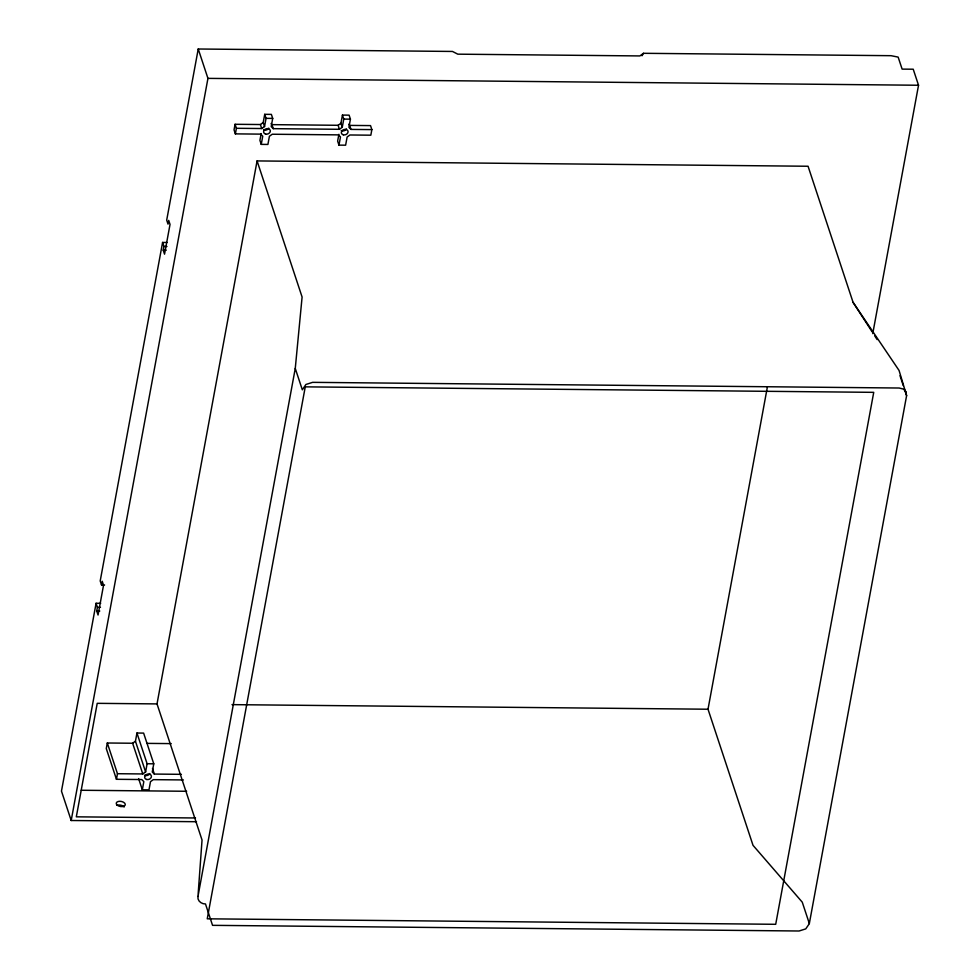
<?xml version="1.0" encoding="UTF-8"?>
<svg xmlns="http://www.w3.org/2000/svg" width="980" height="980" viewBox="0 0 980 980"><rect width="100%" height="100%" fill="white"/><g stroke="black" fill="none" stroke-linecap="round" stroke-linejoin="round"><path stroke-width="1.47" d="M197.972 896.418C197.115 900.779 201.439 904.111 205.482 903.964L212.55 925.341L799.055 931L805.756 928.881L809.308 923.699L906.623 395.553L899.052 370.44L853.078 302.355L808.059 166.245L257.079 160.928L157.021 703.91L202.039 840.019L197.972 896.418L295.262 368.431L302.097 297.026L257.079 160.928M100.683 603.312L96.089 603.276L61.471 791.13L71.197 820.505L196.502 821.718M167.164 242.477L162.582 242.44L100.205 580.956L101.528 584.962L104.591 584.987M872.751 333.629L918.53 85.248L913.225 69.213L902.127 69.115L898.145 57.097L891.041 55.689L643.456 53.3L639.891 55.934L457.807 54.169L452.478 51.45L198.23 49L166.698 220.12L168.021 224.126L168.707 220.402L170.03 224.408L164.542 254.175L163.219 250.17L163.905 246.446L162.582 242.44M101.528 584.962L102.214 581.238L103.537 585.244L98.049 615.011L96.726 610.993L97.412 607.282L96.089 603.276M71.197 820.505L207.944 78.376L198.23 49M181.398 774.335L154.326 774.065L152.268 772.007L153.774 763.812L143.619 733.101L136.955 733.028L135.448 741.223L132.631 743.244L107.31 742.999L106.281 748.573L116.449 779.296L141.757 779.541L143.827 781.599L142.321 789.794L148.972 789.856L150.491 781.66L153.297 779.651L183.382 779.933M371.861 129.605L350.975 129.409L348.917 127.339L350.424 119.156L349.101 115.15L342.437 115.077L343.76 119.095L342.253 127.278L339.435 129.299L273.261 128.662L271.19 126.592L272.71 118.409L271.374 114.391L264.723 114.329L263.204 122.525L260.398 124.534L235.078 124.288L234.049 129.875L235.371 133.88L260.692 134.125L262.75 136.196L261.243 144.379L267.908 144.44L269.414 136.257L272.232 134.236L338.406 134.873L340.477 136.943L338.97 145.126L345.622 145.187L347.128 137.004L349.946 134.983L370.832 135.191L371.861 129.605L370.526 125.599L349.652 125.403L348.807 124.24M116.449 779.296L117.465 773.71L107.31 742.999M235.371 133.88L236.4 128.294L235.078 124.288M261.17 133.549L259.921 140.373L261.243 144.379M117.465 773.71L142.786 773.955L145.603 771.934L147.11 763.751L136.955 733.028M236.4 128.294L261.721 128.539L264.539 126.53L266.046 118.335L264.723 114.329M338.896 134.297L337.635 141.12L338.97 145.126M342.253 127.278L340.93 123.272L342.437 115.077M767.316 387.345L708.013 709.226L753.02 845.336L802.265 902.176L809.333 923.552M642.01 55.774L643.456 53.3M271.08 123.48L271.938 124.644L338.112 125.293L340.93 123.272M207.944 78.376L918.53 85.248M266.046 118.335L272.71 118.409M343.76 119.095L350.424 119.156M163.905 246.446L166.968 246.47M163.219 250.17L166.282 250.194M97.412 607.282L100.475 607.306M96.726 610.993L99.788 611.03M156.825 703.91L97.228 703.334L76.317 816.83L195.498 817.982M232.015 704.632L708.381 709.226M147.184 743.379L171.243 743.612M147.11 763.751L153.774 763.812M81.23 790.26L186.653 791.277M906.12 391.816L903.364 389.06L899.113 388.019L312.608 382.347L305.907 384.479L302.33 389.807L295.262 368.431M853.078 302.355L872.163 331.889M874.65 335.736L877.137 339.595M900.008 375.695L903.315 385.667M904.724 389.942L906.61 395.638M349.652 125.403L350.975 129.409M338.112 125.293L339.435 129.299M271.938 124.644L273.261 128.662M263.204 122.525L264.539 126.53M260.398 124.534L261.721 128.539M152.476 768.479L154.326 774.065M135.448 741.223L145.603 771.934M132.631 743.244L142.786 773.955M138.621 778.622L142.321 789.794M117.086 805.34A4.582 2.585 10.4 0 1 124.129 807.018M268.728 128.135A3.43 2.707 -18.3 0 1 263.534 129.789M346.454 128.882A3.43 2.707 -18.3 0 1 341.26 130.536M149.805 773.551A3.43 2.707 -18.3 0 1 144.611 775.192M305.258 386.855L207.246 918.811L775.707 924.299L873.731 392.343L305.258 386.855M265.617 134.076A3.43 2.707 -18.3 0 0 270.321 130.695A3.43 2.707 -18.3 0 0 264.98 129.397A3.43 2.707 -18.3 0 0 265.617 134.076M343.331 134.824A3.43 2.707 -18.3 0 0 348.047 131.455A3.43 2.707 -18.3 0 0 342.706 130.144A3.43 2.707 -18.3 0 0 343.331 134.824M146.681 779.492A3.43 2.707 -18.3 0 0 151.398 776.111A3.43 2.707 -18.3 0 0 146.057 774.8A3.43 2.707 -18.3 0 0 146.681 779.492M117.355 805.254A4.582 2.585 10.4 0 0 125.036 805.327A4.582 2.585 10.4 0 0 119.866 801.285A4.582 2.585 10.4 0 0 117.355 805.254"/></g></svg>
